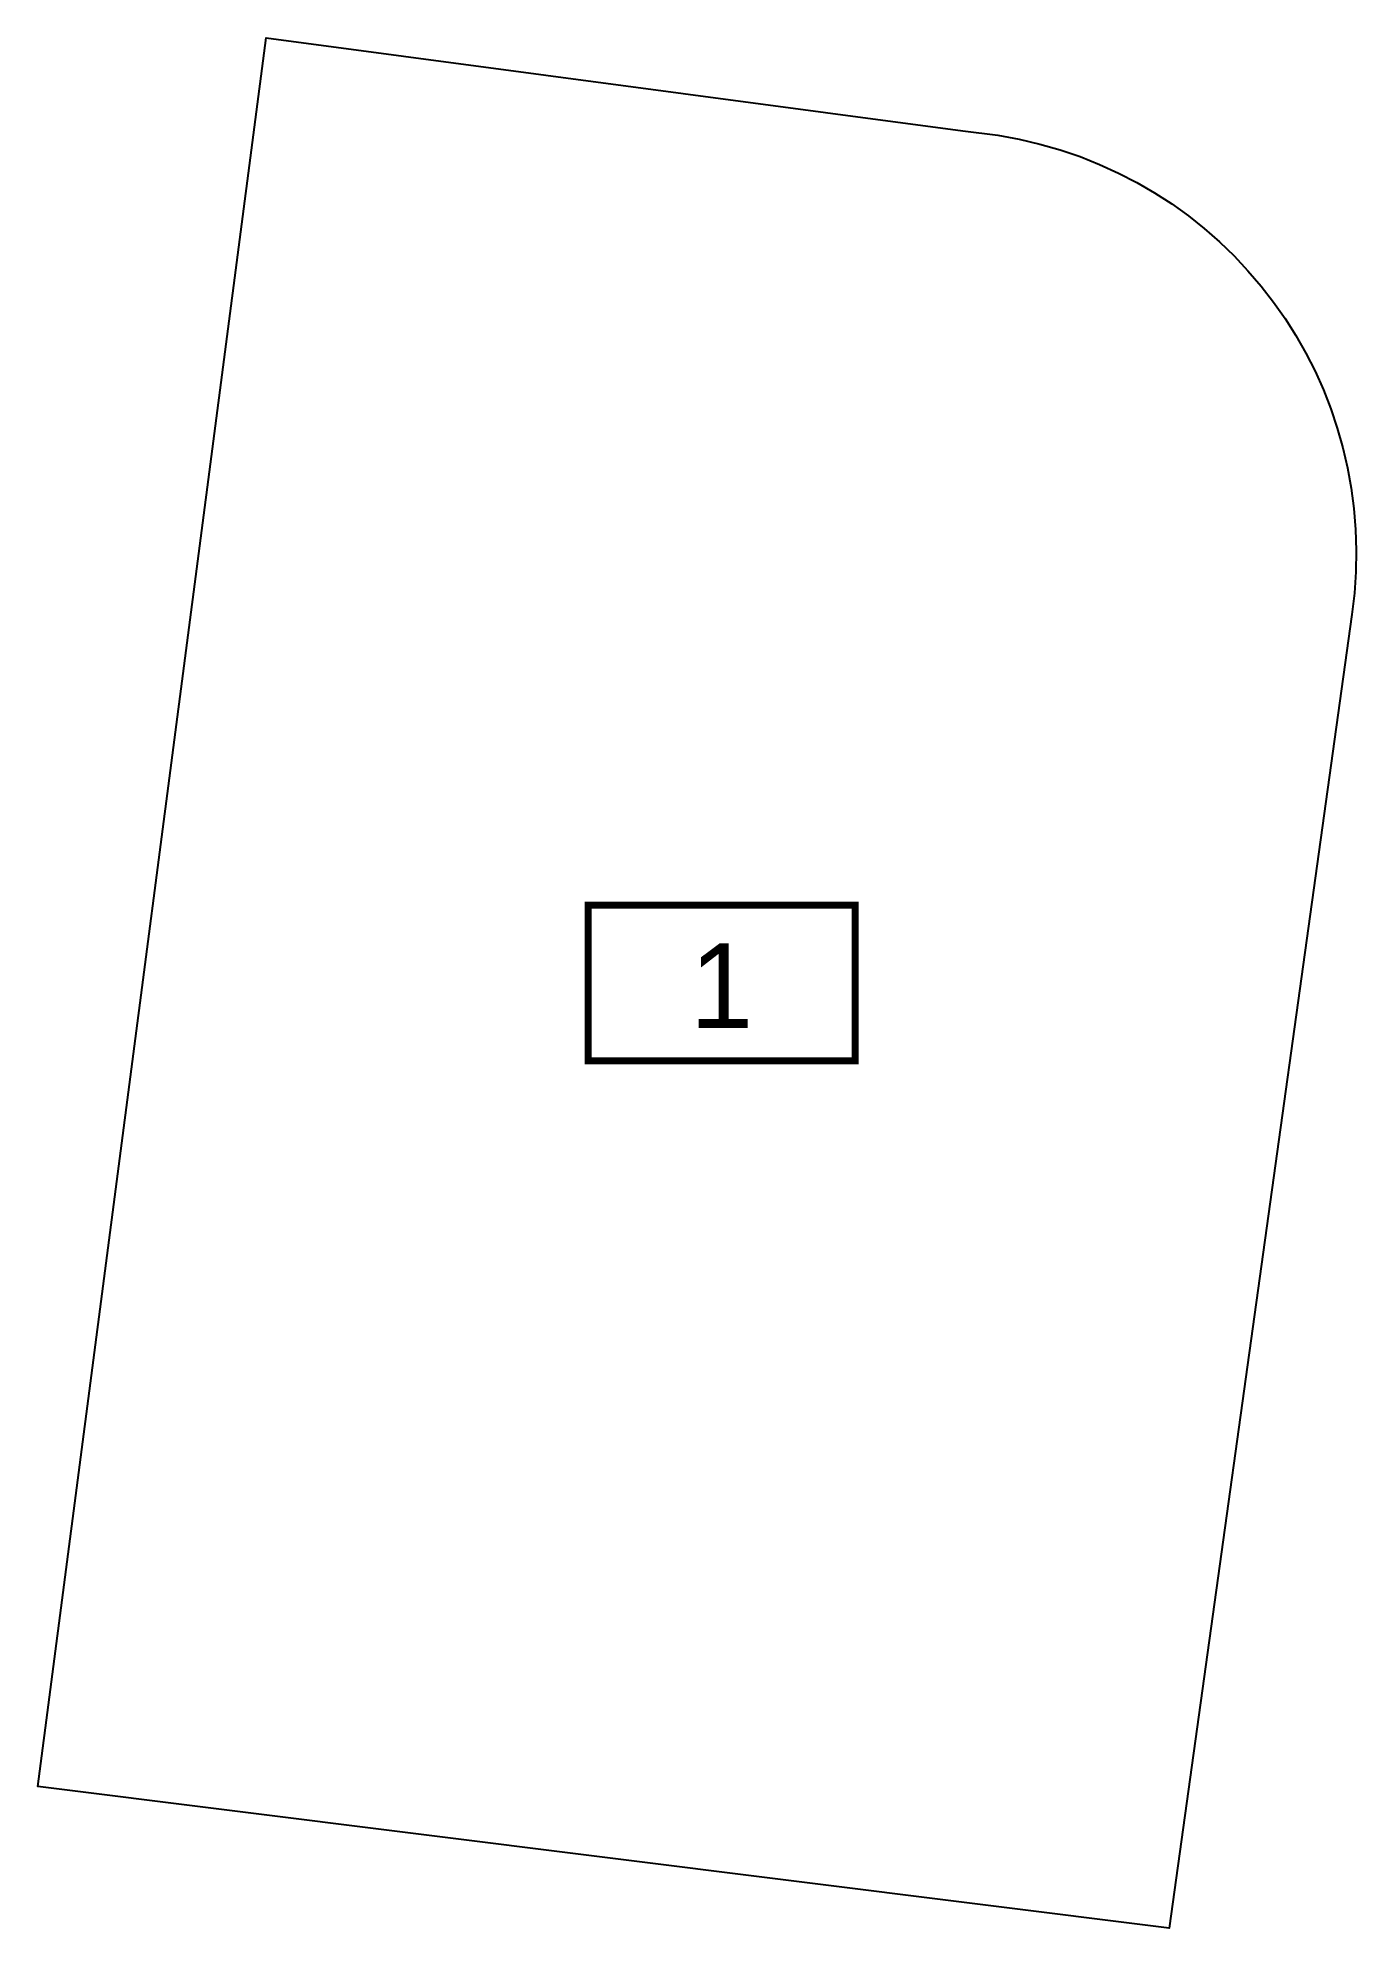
# Model space of a CAD drawing. Extents: x 185753.3 to 185772, y 655620.7 to 655647.5.
import ezdxf
from ezdxf.enums import TextEntityAlignment as Align

# ---------------------------------------------------------------- set-up
doc = ezdxf.new("R2010")
doc.units = 0
doc.header["$LTSCALE"] = 0.4
doc.header["$MEASUREMENT"] = 0
doc.layers.add('pcell', color=160, linetype='Continuous')
doc.layers.add('SCELLNO', color=160, linetype='Continuous')
doc.styles.add('MVT-NOS', font='mvt-nos')

# ---------------------------------------------------------------- blocks, each defined once
blk = doc.blocks.new('CELLNO')
at = {"layer": 'SCELLNO', "const_width": 0.25}
blk.add_lwpolyline([(-4.738, -2.764), (-4.738, 2.764), (4.738, 2.764), (4.738, -2.764)], close=True, dxfattribs=at)
at = {"layer": 'SCELLNO', "style": 'MVT-NOS'}
blk.add_attdef('CELLNO', text='', height=3, dxfattribs=at).set_placement((0, -1.599), align=Align.CENTER)
at = {"layer": 'SCELLNO', "style": 'MVT-NOS', "flags": 1}
for tag, p in [('CODE', (0, -6.249)), ('AREA', (0, -9.258))]:
    blk.add_attdef(tag, text='', height=2.5, dxfattribs=at).set_placement(p, align=Align.CENTER)

msp = doc.modelspace()

# ---------------------------------------------------------------- linework, layer by layer
at = {"layer": 'pcell'}
msp.add_lwpolyline([(185766.412, 655646.223), (185766.908, 655646.157, -0.411864), (185771.93, 655639.36), (185769.34, 655620.73), (185753.29, 655622.74), (185756.53, 655647.54)], format="xyb", close=True, dxfattribs=at)

# ---------------------------------------------------------------- block references
at = {"layer": 'SCELLNO', "xscale": 0.4, "yscale": 0.4, "zscale": 0.4}
msp.add_blockref('CELLNO', (185762.991, 655634.135), dxfattribs=at).add_auto_attribs({'CELLNO': '1'})

doc.saveas('drawing.dxf')
